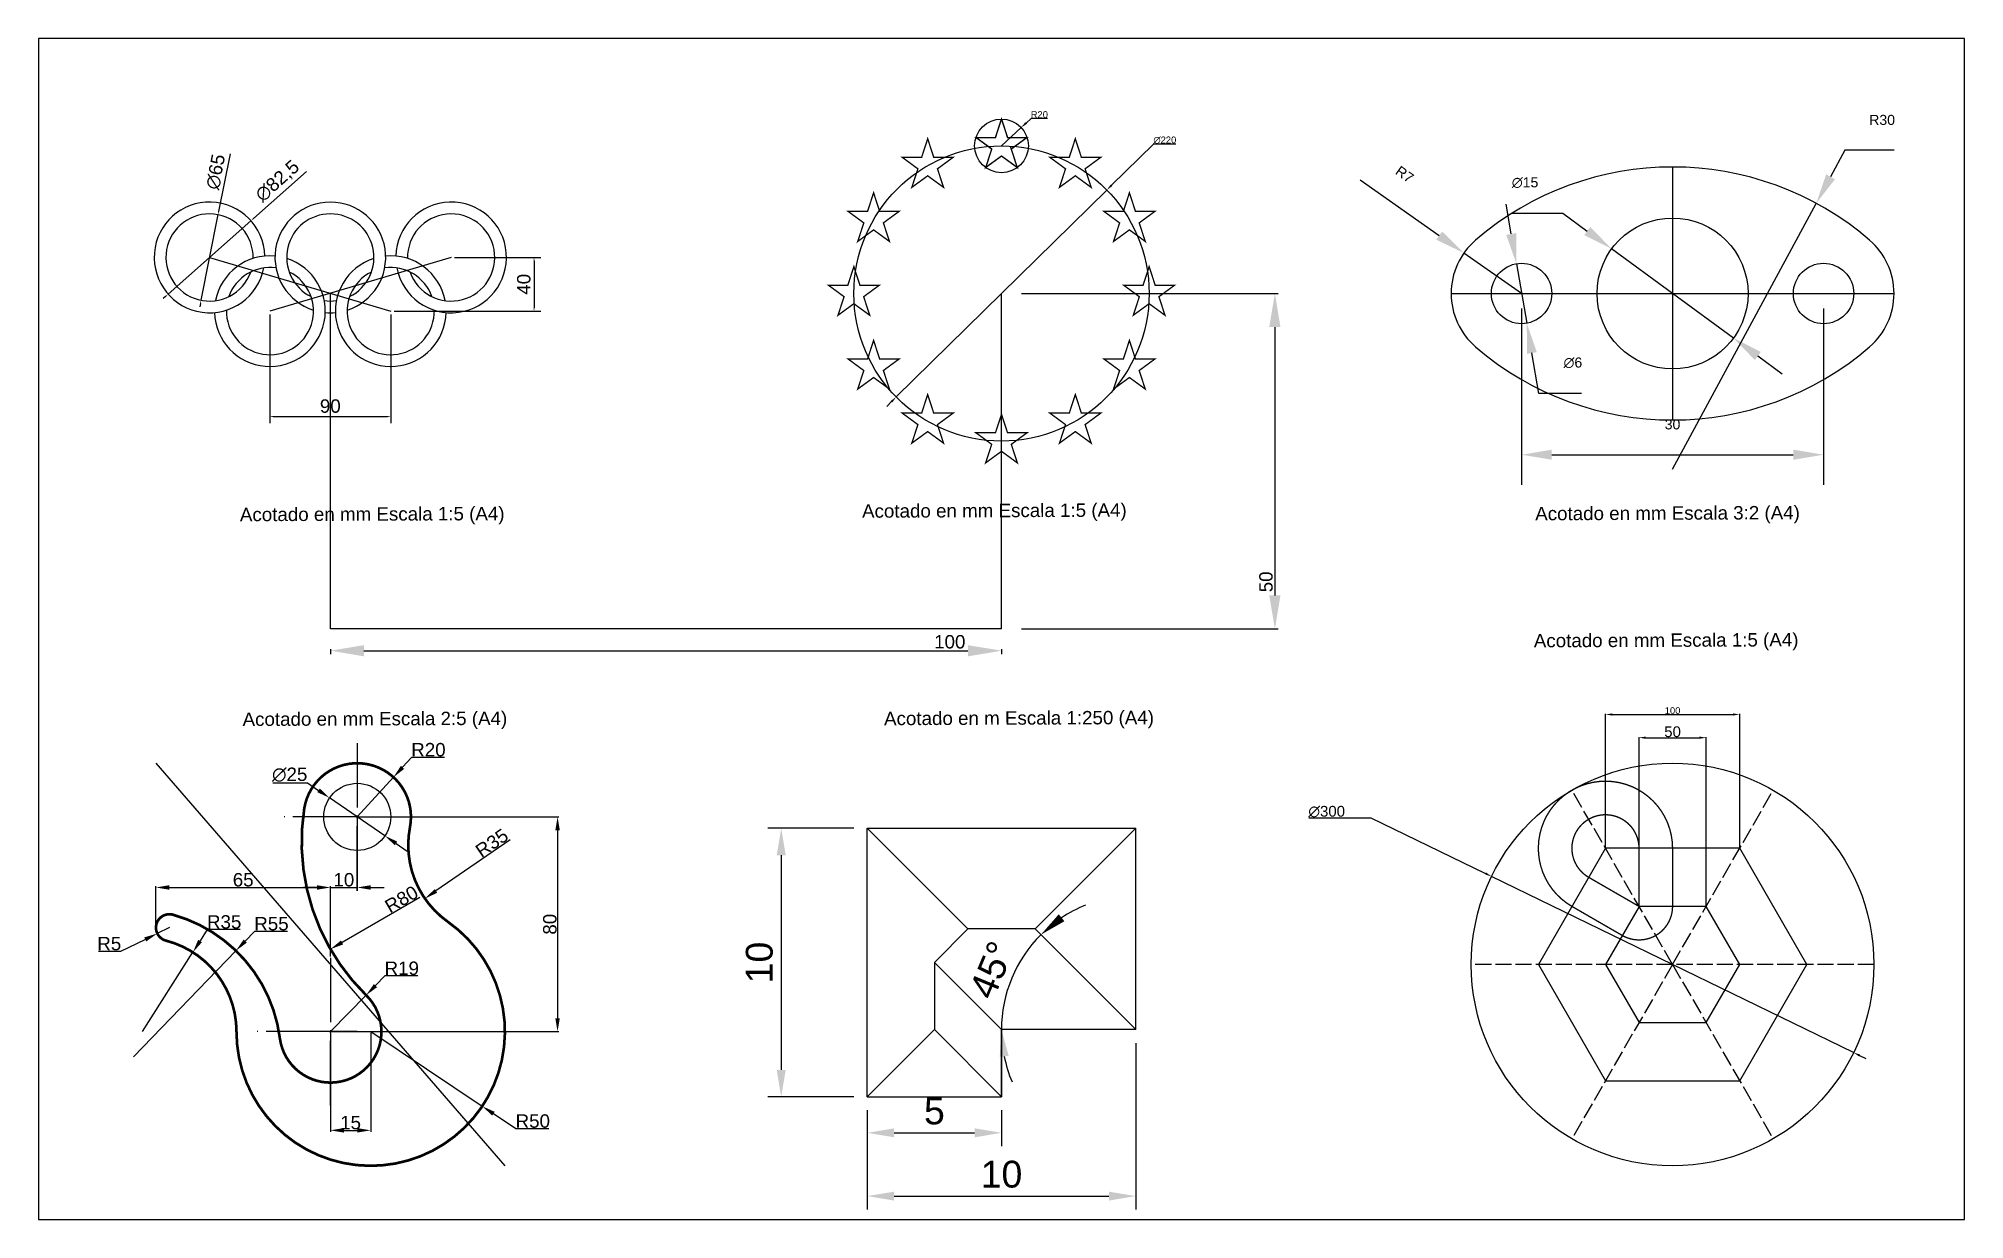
# Model space of a CAD drawing. Header units: millimetres. Extents: x 1013 to 1300, y 906 to 1082.
import ezdxf

# ---------------------------------------------------------------- set-up
doc = ezdxf.new("R2010")
doc.units = ezdxf.units.MM
doc.linetypes.add('ACAD_ISO02W100', pattern=[15, 12, -3])
doc.linetypes.add('ACAD_ISO04W100', pattern=[30, 24, -3, 0, -3])
for name, color, linetype in [('cotas', 252, 'Continuous'), ('Discontinua', 252, 'ACAD_ISO02W100'), ('Ejes', 252, 'ACAD_ISO04W100')]:
    doc.layers.add(name, color=color, linetype=linetype)
doc.styles.get("Standard").update_dxf_attribs({"font": 'arial.ttf'})
doc.dimstyles.new('ISO-25', dxfattribs={"dimtxt": 5, "dimasz": 5, "dimexe": 0.5, "dimexo": 0.5, "dimgap": 0.3, "dimtad": 1, "dimtoh": 1, "dimtxsty": 'Standard', "dimcen": 2.5, "dimadec": 0, "dimazin": 0, "dimtfac": 1, "dimtmove": 0, "dimatfit": 3, "dimfxl": 1, "dimarcsym": 0})

# ---------------------------------------------------------------- blocks, each defined once
blk = doc.blocks.new('*U451')
at = {"const_width": 1}
blk.add_lwpolyline([(0, 20), (-4.5, 6.2), (-19, 6.2), (-7.3, -2.4), (-11.8, -16.2), (0, -7.6), (11.8, -16.2), (7.3, -2.4), (19, 6.2), (4.5, 6.2), (0, 20)], dxfattribs=at)
blk = doc.blocks.new('*U452')
at = {"color": 0, "linetype": 'ByBlock', "lineweight": -2, "transparency": 16777216}
for p in [(0, 110), (-55, 95.3), (55, 95.3), (-95.3, 55), (95.3, 55), (-110, 0), (110, 0), (-95.3, -55), (95.3, -55), (-55, -95.3), (55, -95.3), (0, -110)]:
    blk.add_blockref('*U451', p, dxfattribs=at)
blk = doc.blocks.new('*D453')
at = {"layer": 'cotas', "color": 0, "lineweight": -2, "transparency": 16777216}
for p, q in [((22, 130.4), (18.3, 127)), ((34.2, 130.4), (22, 130.4)), ((0, 110), (14.6, 123.6))]:
    blk.add_line(p, q, dxfattribs=at)
at = {"layer": 'cotas', "color": 0, "transparency": 16777216}
blk.add_solid([(17.7, 127.6), (18.9, 126.4), (14.6, 123.6)], dxfattribs=at)
at = {"layer": 'Defpoints', "color": 0, "transparency": 16777216}
for p in [(14.6, 123.6), (0, 110)]:
    blk.add_point(p, dxfattribs=at)
at = {"layer": 'cotas', "color": 0, "transparency": 16777216, "insert": (28.2, 133.3), "char_height": 5, "attachment_point": 5}
blk.add_mtext('R20', dxfattribs=at)
blk = doc.blocks.new('*D447')
at = {"layer": 'cotas', "color": 0, "lineweight": -2, "transparency": 16777216}
for p, q in [((113.2, 111.3), (82, 80.6)), ((130, 111.3), (113.2, 111.3)), ((-78.4, -77.1), (78.4, 77.1)), ((-82, -80.6), (-85.5, -84.2))]:
    blk.add_line(p, q, dxfattribs=at)
at = {"layer": 'cotas', "color": 0, "transparency": 16777216}
for points in [[(81.4, 81.2), (82.6, 80.1), (78.4, 77.1)], [(-82.6, -80.1), (-81.4, -81.2), (-78.4, -77.1)]]:
    blk.add_solid(points, dxfattribs=at)
at = {"layer": 'Defpoints', "color": 0, "transparency": 16777216}
for p in [(78.4, 77.1), (-78.4, -77.1)]:
    blk.add_point(p, dxfattribs=at)
at = {"layer": 'cotas', "color": 0, "transparency": 16777216, "insert": (121.7, 114.3), "char_height": 5, "attachment_point": 5}
blk.add_mtext('∅220', dxfattribs=at)
blk = doc.blocks.new('*D6')
at = {"layer": 'cotas', "color": 0, "lineweight": -2, "transparency": 16777216}
for p, q in [((-74.8, 97.1), (-83.3, 54.3)), ((-96.4, -11.9), (-83.7, 51.9)), ((-96.9, -14.3), (-97.4, -16.8))]:
    blk.add_line(p, q, dxfattribs=at)
at = {"layer": 'cotas', "color": 0, "transparency": 16777216}
for points in [[(-83.7, 54.4), (-82.9, 54.3), (-83.7, 51.9)], [(-97.3, -14.3), (-96.5, -14.4), (-96.4, -11.9)]]:
    blk.add_solid(points, dxfattribs=at)
at = {"layer": 'Defpoints', "color": 0, "transparency": 16777216}
for p in [(-83.7, 51.9), (-96.4, -11.9)]:
    blk.add_point(p, dxfattribs=at)
at = {"layer": 'cotas', "color": 0, "transparency": 16777216, "insert": (-85.5, 83.8), "char_height": 10, "attachment_point": 5, "rotation": 78.7809}
blk.add_mtext('∅65', dxfattribs=at)
blk = doc.blocks.new('*D7')
at = {"layer": 'cotas', "color": 0, "lineweight": -2, "transparency": 16777216}
for p, q in [((-17.8, 84), (-57.3, 49)), ((-120.9, -7.4), (-59.2, 47.4)), ((-122.8, -9), (-124.7, -10.7))]:
    blk.add_line(p, q, dxfattribs=at)
at = {"layer": 'cotas', "color": 0, "transparency": 16777216}
for points in [[(-57.6, 49.3), (-57, 48.7), (-59.2, 47.4)], [(-123.1, -8.7), (-122.5, -9.3), (-120.9, -7.4)]]:
    blk.add_solid(points, dxfattribs=at)
at = {"layer": 'Defpoints', "color": 0, "transparency": 16777216}
for p in [(-59.2, 47.4), (-120.9, -7.4)]:
    blk.add_point(p, dxfattribs=at)
at = {"layer": 'cotas', "color": 0, "transparency": 16777216, "insert": (-39.2, 76.6), "char_height": 10, "attachment_point": 5, "rotation": 41.5423}
blk.add_mtext('∅82,5', dxfattribs=at)
blk = doc.blocks.new('*D8')
at = {"layer": 'cotas', "color": 0, "lineweight": -2, "transparency": 16777216}
for p, q in [((-45.1, -22.5), (-45.1, -103.4)), ((44.9, -22.5), (44.9, -103.4)), ((-42.6, -98.4), (42.4, -98.4))]:
    blk.add_line(p, q, dxfattribs=at)
at = {"layer": 'cotas', "color": 0, "transparency": 16777216}
for points in [[(-42.6, -98), (-42.6, -98.9), (-45.1, -98.4)], [(42.4, -98), (42.4, -98.9), (44.9, -98.4)]]:
    blk.add_solid(points, dxfattribs=at)
at = {"layer": 'Defpoints', "color": 0, "transparency": 16777216}
for p in [(-45.1, -20), (44.9, -20), (44.9, -98.4)]:
    blk.add_point(p, dxfattribs=at)
at = {"layer": 'cotas', "color": 0, "transparency": 16777216, "insert": (-0.1, -90.8), "char_height": 10, "attachment_point": 5}
blk.add_mtext('90', dxfattribs=at)
blk = doc.blocks.new('*D9')
at = {"layer": 'cotas', "color": 0, "lineweight": -2, "transparency": 16777216}
for p, q in [((92.4, 20), (156.7, 20)), ((151.7, 17.5), (151.7, -17.5)), ((47.4, -20), (156.7, -20))]:
    blk.add_line(p, q, dxfattribs=at)
at = {"layer": 'cotas', "color": 0, "transparency": 16777216}
for points in [[(151.3, 17.5), (152.1, 17.5), (151.7, 20)], [(151.3, -17.5), (152.1, -17.5), (151.7, -20)]]:
    blk.add_solid(points, dxfattribs=at)
at = {"layer": 'Defpoints', "color": 0, "transparency": 16777216}
for p in [(89.9, 20), (44.9, -20), (151.7, -20)]:
    blk.add_point(p, dxfattribs=at)
at = {"layer": 'cotas', "color": 0, "transparency": 16777216, "insert": (144.1, 0), "char_height": 10, "attachment_point": 5, "rotation": 90}
blk.add_mtext('40', dxfattribs=at)
blk = doc.blocks.new('*D19')
at = {"layer": 'cotas', "color": 0, "lineweight": -2, "transparency": 16777216}
for p, q in [((2293.42, 1478.72), (2298.45, 1478.72)), ((2298.45, 1478.72), (2300.87, 1476.95)), ((2315.39, 1466.32), (2303.29, 1475.18)), ((2317.81, 1464.54), (2320.23, 1462.77))]:
    blk.add_line(p, q, dxfattribs=at)
at = {"layer": 'cotas', "color": 0, "transparency": 16777216}
for points in [[(2301.17, 1477.36), (2300.58, 1476.55), (2303.29, 1475.18)], [(2318.11, 1464.95), (2317.52, 1464.14), (2315.39, 1466.32)]]:
    blk.add_solid(points, dxfattribs=at)
at = {"layer": 'Defpoints', "color": 0, "transparency": 16777216}
for p in [(2303.29, 1475.18), (2315.39, 1466.32)]:
    blk.add_point(p, dxfattribs=at)
at = {"layer": 'cotas', "color": 0, "transparency": 16777216, "insert": (2294.69, 1481.76), "char_height": 1, "attachment_point": 5}
blk.add_mtext('∅15', dxfattribs=at)
blk = doc.blocks.new('*D18')
at = {"layer": 'cotas', "color": 0, "lineweight": -2, "transparency": 16777216}
for p, q in [((2293.32, 1476.66), (2292.8, 1479.62)), ((2293.83, 1473.7), (2294.86, 1467.79)), ((2296.07, 1460.82), (2295.37, 1464.84)), ((2300.31, 1460.82), (2296.07, 1460.82))]:
    blk.add_line(p, q, dxfattribs=at)
at = {"layer": 'cotas', "color": 0, "transparency": 16777216}
for points in [[(2293.81, 1476.75), (2292.82, 1476.57), (2293.83, 1473.7)], [(2295.86, 1464.92), (2294.88, 1464.75), (2294.86, 1467.79)]]:
    blk.add_solid(points, dxfattribs=at)
at = {"layer": 'Defpoints', "color": 0, "transparency": 16777216}
for p in [(2293.83, 1473.7), (2294.86, 1467.79)]:
    blk.add_point(p, dxfattribs=at)
at = {"layer": 'cotas', "color": 0, "transparency": 16777216, "insert": (2299.44, 1463.86), "char_height": 1, "attachment_point": 5}
blk.add_mtext('∅6', dxfattribs=at)
blk = doc.blocks.new('*D21')
at = {"layer": 'cotas', "color": 0, "lineweight": -2, "transparency": 16777216}
for p, q in [((2278.3, 1482.03), (2286.16, 1476.5)), ((2294.34, 1470.75), (2288.62, 1474.77))]:
    blk.add_line(p, q, dxfattribs=at)
at = {"layer": 'cotas', "color": 0, "transparency": 16777216}
blk.add_solid([(2286.45, 1476.91), (2285.87, 1476.09), (2288.62, 1474.77)], dxfattribs=at)
at = {"layer": 'Defpoints', "color": 0, "transparency": 16777216}
for p in [(2288.62, 1474.77), (2294.34, 1470.75)]:
    blk.add_point(p, dxfattribs=at)
at = {"layer": 'cotas', "color": 0, "transparency": 16777216, "insert": (2282.73, 1482.58), "char_height": 1, "attachment_point": 5, "rotation": 324.8984}
blk.add_mtext('R7', dxfattribs=at)
blk = doc.blocks.new('*D20')
at = {"layer": 'cotas', "color": 0, "lineweight": -2, "transparency": 16777216}
for p, q in [((2326.46, 1484.98), (2325.04, 1482.34)), ((2331.35, 1484.98), (2326.46, 1484.98)), ((2309.34, 1453.31), (2323.61, 1479.7))]:
    blk.add_line(p, q, dxfattribs=at)
at = {"layer": 'cotas', "color": 0, "transparency": 16777216}
blk.add_solid([(2324.6, 1482.58), (2325.48, 1482.1), (2323.61, 1479.7)], dxfattribs=at)
at = {"layer": 'Defpoints', "color": 0, "transparency": 16777216}
for p in [(2323.61, 1479.7), (2309.34, 1453.31)]:
    blk.add_point(p, dxfattribs=at)
at = {"layer": 'cotas', "color": 0, "transparency": 16777216, "insert": (2330.16, 1487.99), "char_height": 1, "attachment_point": 5}
blk.add_mtext('R30', dxfattribs=at)
blk = doc.blocks.new('*D22')
at = {"layer": 'cotas', "color": 0, "lineweight": -2, "transparency": 16777216}
for p, q in [((2294.34, 1469.25), (2294.34, 1451.73)), ((2324.34, 1469.25), (2324.34, 1451.73)), ((2297.34, 1454.73), (2321.34, 1454.73))]:
    blk.add_line(p, q, dxfattribs=at)
at = {"layer": 'cotas', "color": 0, "transparency": 16777216}
for points in [[(2297.34, 1455.23), (2297.34, 1454.23), (2294.34, 1454.73)], [(2321.34, 1455.23), (2321.34, 1454.23), (2324.34, 1454.73)]]:
    blk.add_solid(points, dxfattribs=at)
at = {"layer": 'Defpoints', "color": 0, "transparency": 16777216}
for p in [(2294.34, 1470.75), (2324.34, 1470.75), (2324.34, 1454.73)]:
    blk.add_point(p, dxfattribs=at)
at = {"layer": 'cotas', "color": 0, "transparency": 16777216, "insert": (2309.34, 1457.74), "char_height": 1, "attachment_point": 5}
blk.add_mtext('30', dxfattribs=at)
blk = doc.blocks.new('*D233')
at = {"layer": 'cotas', "color": 0, "lineweight": -2, "transparency": 16777216}
for p, q in [((-25, 43.8), (-25, 169.5)), ((-20, 169), (20, 169)), ((25, 43.8), (25, 169.5))]:
    blk.add_line(p, q, dxfattribs=at)
at = {"layer": 'cotas', "color": 0, "transparency": 16777216}
for points in [[(-20, 169.9), (-20, 168.2), (-25, 169)], [(20, 169.9), (20, 168.2), (25, 169)]]:
    blk.add_solid(points, dxfattribs=at)
at = {"layer": 'Defpoints', "color": 0, "transparency": 16777216}
for p in [(25, 169), (-25, 43.3), (25, 43.3)]:
    blk.add_point(p, dxfattribs=at)
at = {"layer": 'cotas', "color": 0, "transparency": 16777216, "insert": (0, 173.4), "char_height": 8, "attachment_point": 5}
blk.add_mtext('50', dxfattribs=at)
blk = doc.blocks.new('*D438')
at = {"layer": 'cotas', "color": 0, "lineweight": -2, "transparency": 16777216}
for p, q in [((-50, 87.1), (-50, 186.8)), ((50, 87.1), (50, 186.8)), ((-45, 186.3), (45, 186.3))]:
    blk.add_line(p, q, dxfattribs=at)
at = {"layer": 'cotas', "color": 0, "transparency": 16777216}
for points in [[(-45, 187.1), (-45, 185.5), (-50, 186.3)], [(45, 187.1), (45, 185.5), (50, 186.3)]]:
    blk.add_solid(points, dxfattribs=at)
at = {"layer": 'Defpoints', "color": 0, "transparency": 16777216}
for p in [(50, 186.3), (-50, 86.6), (50, 86.6)]:
    blk.add_point(p, dxfattribs=at)
at = {"layer": 'cotas', "color": 0, "transparency": 16777216, "insert": (0, 189.2), "char_height": 5, "attachment_point": 5}
blk.add_mtext('100', dxfattribs=at)
blk = doc.blocks.new('*D235')
at = {"layer": 'cotas', "color": 0, "lineweight": -2, "transparency": 16777216}
for p, q in [((-270.9, 109.3), (-224.7, 109.3)), ((-224.7, 109.3), (-139.4, 67.8)), ((134.9, -65.6), (-134.9, 65.6)), ((139.4, -67.8), (143.9, -70))]:
    blk.add_line(p, q, dxfattribs=at)
at = {"layer": 'cotas', "color": 0, "transparency": 16777216}
for points in [[(-139, 68.6), (-139.7, 67.1), (-134.9, 65.6)], [(139.7, -67.1), (139, -68.6), (134.9, -65.6)]]:
    blk.add_solid(points, dxfattribs=at)
at = {"layer": 'Defpoints', "color": 0, "transparency": 16777216}
for p in [(-134.9, 65.6), (134.9, -65.6)]:
    blk.add_point(p, dxfattribs=at)
at = {"layer": 'cotas', "color": 0, "transparency": 16777216, "insert": (-257.7, 113.9), "char_height": 8, "attachment_point": 5}
blk.add_mtext('∅300', dxfattribs=at)
blk = doc.blocks.new('*D434')
at = {"layer": 'cotas', "color": 0, "lineweight": -2, "transparency": 16777216}
for p, q in [((-21.5, 67.72), (-8.56, 67.72)), ((-8.56, 67.72), (-4.44, 64.89)), ((20.31, 47.93), (-0.31, 62.07)), ((24.44, 45.11), (28.56, 42.28))]:
    blk.add_line(p, q, dxfattribs=at)
at = {"layer": 'cotas', "color": 0, "transparency": 16777216}
for points in [[(-3.97, 65.58), (-4.91, 64.2), (-0.31, 62.07)], [(24.91, 45.8), (23.97, 44.42), (20.31, 47.93)]]:
    blk.add_solid(points, dxfattribs=at)
at = {"layer": 'Defpoints', "color": 0, "transparency": 16777216}
for p in [(-0.31, 62.07), (20.31, 47.93)]:
    blk.add_point(p, dxfattribs=at)
at = {"layer": 'cotas', "color": 0, "transparency": 16777216, "insert": (-15.18, 70.71), "char_height": 5, "attachment_point": 5}
blk.add_mtext('∅25', dxfattribs=at)
blk = doc.blocks.new('*D424')
at = {"layer": 'cotas', "color": 0, "lineweight": -2, "transparency": 16777216}
for p, q in [((30.23, 77.15), (26.86, 73.46)), ((42.46, 77.15), (30.23, 77.15)), ((10, 55), (23.49, 69.77))]:
    blk.add_line(p, q, dxfattribs=at)
at = {"layer": 'cotas', "color": 0, "transparency": 16777216}
blk.add_solid([(26.25, 74.02), (27.48, 72.9), (23.49, 69.77)], dxfattribs=at)
at = {"layer": 'Defpoints', "color": 0, "transparency": 16777216}
for p in [(23.49, 69.77), (10, 55)]:
    blk.add_point(p, dxfattribs=at)
at = {"layer": 'cotas', "color": 0, "transparency": 16777216, "insert": (36.5, 80), "char_height": 5, "attachment_point": 5}
blk.add_mtext('R20', dxfattribs=at)
blk = doc.blocks.new('*D425')
at = {"layer": 'cotas', "color": 0, "lineweight": -2, "transparency": 16777216}
blk.add_line((66.92, 46.5), (39.31, 27.41), dxfattribs=at)
at = {"layer": 'cotas', "color": 0, "transparency": 16777216}
blk.add_solid([(38.83, 28.09), (39.78, 26.72), (35.19, 24.56)], dxfattribs=at)
at = {"layer": 'Defpoints', "color": 0, "transparency": 16777216}
for p in [(63.98, 44.47), (35.19, 24.56)]:
    blk.add_point(p, dxfattribs=at)
at = {"layer": 'cotas', "color": 0, "transparency": 16777216, "insert": (60.13, 45.27), "char_height": 5, "attachment_point": 5, "rotation": 34.65933}
blk.add_mtext('R35', dxfattribs=at)
blk = doc.blocks.new('*D426')
at = {"layer": 'cotas', "color": 0, "lineweight": -2, "transparency": 16777216}
for p, q in [((10.5, 55), (85.12, 55)), ((84.62, 50), (84.62, -20)), ((0.5, -25), (85.12, -25))]:
    blk.add_line(p, q, dxfattribs=at)
at = {"layer": 'cotas', "color": 0, "transparency": 16777216}
for points in [[(83.78, 50), (85.45, 50), (84.62, 55)], [(83.78, -20), (85.45, -20), (84.62, -25)]]:
    blk.add_solid(points, dxfattribs=at)
at = {"layer": 'Defpoints', "color": 0, "transparency": 16777216}
for p in [(10, 55), (0, -25), (84.62, -25)]:
    blk.add_point(p, dxfattribs=at)
at = {"layer": 'cotas', "color": 0, "transparency": 16777216, "insert": (81.76, 15), "char_height": 5, "attachment_point": 5, "rotation": 90}
blk.add_mtext('80', dxfattribs=at)
blk = doc.blocks.new('*D427')
at = {"layer": 'cotas', "color": 0, "lineweight": -2, "transparency": 16777216}
for p, q in [((15, -25), (56.56, -52.8)), ((69.11, -61.2), (60.72, -55.58)), ((81.35, -61.2), (69.11, -61.2))]:
    blk.add_line(p, q, dxfattribs=at)
at = {"layer": 'cotas', "color": 0, "transparency": 16777216}
blk.add_solid([(61.18, -54.89), (60.25, -56.27), (56.56, -52.8)], dxfattribs=at)
at = {"layer": 'Defpoints', "color": 0, "transparency": 16777216}
for p in [(15, -25), (56.56, -52.8)]:
    blk.add_point(p, dxfattribs=at)
at = {"layer": 'cotas', "color": 0, "transparency": 16777216, "insert": (75.38, -58.35), "char_height": 5, "attachment_point": 5}
blk.add_mtext('R50', dxfattribs=at)
blk = doc.blocks.new('*D428')
at = {"layer": 'cotas', "color": 0, "lineweight": -2, "transparency": 16777216}
for p, q in [((20.29, -4.28), (16.79, -7.86)), ((32.55, -4.28), (20.29, -4.28)), ((0, -25), (13.3, -11.43))]:
    blk.add_line(p, q, dxfattribs=at)
at = {"layer": 'cotas', "color": 0, "transparency": 16777216}
blk.add_solid([(16.2, -7.27), (17.39, -8.44), (13.3, -11.43)], dxfattribs=at)
at = {"layer": 'Defpoints', "color": 0, "transparency": 16777216}
for p in [(13.3, -11.43), (0, -25)]:
    blk.add_point(p, dxfattribs=at)
at = {"layer": 'cotas', "color": 0, "transparency": 16777216, "insert": (26.57, -1.43), "char_height": 5, "attachment_point": 5}
blk.add_mtext('R19', dxfattribs=at)
blk = doc.blocks.new('*D421')
at = {"layer": 'cotas', "color": 0, "lineweight": -2, "transparency": 16777216}
for p, q in [((0, 3), (0, 29.2)), ((10, 28), (10, 29.2)), ((-5, 28.7), (-10, 28.7)), ((0, 28.7), (10, 28.7)), ((15, 28.7), (20, 28.7))]:
    blk.add_line(p, q, dxfattribs=at)
at = {"layer": 'cotas', "color": 0, "transparency": 16777216}
for points in [[(-5, 29.53), (-5, 27.86), (0, 28.7)], [(15, 29.53), (15, 27.86), (10, 28.7)]]:
    blk.add_solid(points, dxfattribs=at)
at = {"layer": 'Defpoints', "color": 0, "transparency": 16777216}
for p in [(10, 28.7), (10, 27.5), (0, 2.5)]:
    blk.add_point(p, dxfattribs=at)
at = {"layer": 'cotas', "color": 0, "transparency": 16777216, "insert": (5, 31.55), "char_height": 5, "attachment_point": 5}
blk.add_mtext('10', dxfattribs=at)
blk = doc.blocks.new('*D422')
at = {"layer": 'cotas', "color": 0, "lineweight": -2, "transparency": 16777216}
for p, q in [((0, -25.5), (0, -62.29)), ((15, -25.5), (15, -62.29)), ((5, -61.79), (10, -61.79))]:
    blk.add_line(p, q, dxfattribs=at)
at = {"layer": 'cotas', "color": 0, "transparency": 16777216}
for points in [[(5, -60.95), (5, -62.62), (0, -61.79)], [(10, -60.95), (10, -62.62), (15, -61.79)]]:
    blk.add_solid(points, dxfattribs=at)
at = {"layer": 'Defpoints', "color": 0, "transparency": 16777216}
for p in [(0, -25), (15, -25), (15, -61.79)]:
    blk.add_point(p, dxfattribs=at)
at = {"layer": 'cotas', "color": 0, "transparency": 16777216, "insert": (7.5, -58.94), "char_height": 5, "attachment_point": 5}
blk.add_mtext('15', dxfattribs=at)
blk = doc.blocks.new('*D429')
at = {"layer": 'cotas', "color": 0, "lineweight": -2, "transparency": 16777216}
for p, q in [((-65, 14.23), (-65, 29.2)), ((0, 17.04), (0, 29.2)), ((-60, 28.7), (-5, 28.7))]:
    blk.add_line(p, q, dxfattribs=at)
at = {"layer": 'cotas', "color": 0, "transparency": 16777216}
for points in [[(-60, 29.53), (-60, 27.86), (-65, 28.7)], [(-5, 29.53), (-5, 27.86), (0, 28.7)]]:
    blk.add_solid(points, dxfattribs=at)
at = {"layer": 'Defpoints', "color": 0, "transparency": 16777216}
for p in [(0, 28.7), (0, 16.54), (-65, 13.73)]:
    blk.add_point(p, dxfattribs=at)
at = {"layer": 'cotas', "color": 0, "transparency": 16777216, "insert": (-32.5, 31.55), "char_height": 5, "attachment_point": 5}
blk.add_mtext('65', dxfattribs=at)
blk = doc.blocks.new('*D430')
at = {"layer": 'cotas', "color": 0, "lineweight": -2, "transparency": 16777216}
for p, q in [((-78.05, 4.91), (-68.99, 9.34)), ((-60, 13.73), (-64.49, 11.54)), ((-86.45, 4.91), (-78.05, 4.91))]:
    blk.add_line(p, q, dxfattribs=at)
at = {"layer": 'cotas', "color": 0, "transparency": 16777216}
blk.add_solid([(-69.35, 10.09), (-68.62, 8.59), (-64.49, 11.54)], dxfattribs=at)
at = {"layer": 'Defpoints', "color": 0, "transparency": 16777216}
for p in [(-64.49, 11.54), (-60, 13.73)]:
    blk.add_point(p, dxfattribs=at)
at = {"layer": 'cotas', "color": 0, "transparency": 16777216, "insert": (-82.4, 7.76), "char_height": 5, "attachment_point": 5}
blk.add_mtext('R5', dxfattribs=at)
blk = doc.blocks.new('*D431')
at = {"layer": 'cotas', "color": 0, "lineweight": -2, "transparency": 16777216}
for p, q in [((-45.88, 12.99), (-48.56, 8.77)), ((-33.59, 12.99), (-45.88, 12.99)), ((-70, -25), (-51.24, 4.55))]:
    blk.add_line(p, q, dxfattribs=at)
at = {"layer": 'cotas', "color": 0, "transparency": 16777216}
blk.add_solid([(-49.26, 9.21), (-47.86, 8.32), (-51.24, 4.55)], dxfattribs=at)
at = {"layer": 'Defpoints', "color": 0, "transparency": 16777216}
for p in [(-51.24, 4.55), (-70, -25)]:
    blk.add_point(p, dxfattribs=at)
at = {"layer": 'cotas', "color": 0, "transparency": 16777216, "insert": (-39.59, 15.84), "char_height": 5, "attachment_point": 5}
blk.add_mtext('R35', dxfattribs=at)
blk = doc.blocks.new('*D432')
at = {"layer": 'cotas', "color": 0, "lineweight": -2, "transparency": 16777216}
for p, q in [((-28.26, 12.33), (-31.73, 8.73)), ((-15.98, 12.33), (-28.26, 12.33)), ((-73.4, -34.44), (-35.2, 5.14))]:
    blk.add_line(p, q, dxfattribs=at)
at = {"layer": 'cotas', "color": 0, "transparency": 16777216}
blk.add_solid([(-32.33, 9.31), (-31.13, 8.16), (-35.2, 5.14)], dxfattribs=at)
at = {"layer": 'Defpoints', "color": 0, "transparency": 16777216}
for p in [(-35.2, 5.14), (-73.4, -34.44)]:
    blk.add_point(p, dxfattribs=at)
at = {"layer": 'cotas', "color": 0, "transparency": 16777216, "insert": (-21.97, 15.17), "char_height": 5, "attachment_point": 5}
blk.add_mtext('R55', dxfattribs=at)
blk = doc.blocks.new('*D433')
at = {"layer": 'cotas', "color": 0, "lineweight": -2, "transparency": 16777216}
blk.add_line((33.34, 24.97), (4.33, 8.22), dxfattribs=at)
at = {"layer": 'cotas', "color": 0, "transparency": 16777216}
blk.add_solid([(3.91, 8.94), (4.75, 7.49), (0, 5.71)], dxfattribs=at)
at = {"layer": 'Defpoints', "color": 0, "transparency": 16777216}
for p in [(69.28, 45.72), (0, 5.71)]:
    blk.add_point(p, dxfattribs=at)
at = {"layer": 'cotas', "color": 0, "transparency": 16777216, "insert": (26.48, 24.3), "char_height": 5, "attachment_point": 5, "rotation": 30.00544}
blk.add_mtext('R80', dxfattribs=at)
blk = doc.blocks.new('*D405')
at = {"layer": 'cotas', "color": 0, "lineweight": -2, "transparency": 16777216}
for p, q in [((-5.5, 5), (-8.707, 5)), ((-8.207, 4), (-8.207, -4)), ((-5.5, -5), (-8.707, -5))]:
    blk.add_line(p, q, dxfattribs=at)
at = {"layer": 'cotas', "color": 0, "transparency": 16777216}
for points in [[(-8.374, 4), (-8.04, 4), (-8.207, 5)], [(-8.374, -4), (-8.04, -4), (-8.207, -5)]]:
    blk.add_solid(points, dxfattribs=at)
at = {"layer": 'Defpoints', "color": 0, "transparency": 16777216}
for p in [(-5, 5), (-8.207, -5), (-5, -5)]:
    blk.add_point(p, dxfattribs=at)
at = {"layer": 'cotas', "color": 0, "transparency": 16777216, "insert": (-9.018, 0), "char_height": 1, "attachment_point": 5, "rotation": 90}
blk.add_mtext('10', dxfattribs=at)
blk = doc.blocks.new('*D406')
at = {"layer": 'cotas', "color": 0, "lineweight": -2, "transparency": 16777216}
for p, q in [((-5, -5.5), (-5, -6.845)), ((0, -5.5), (0, -6.845)), ((-4, -6.345), (-1, -6.345))]:
    blk.add_line(p, q, dxfattribs=at)
at = {"layer": 'cotas', "color": 0, "transparency": 16777216}
for points in [[(-4, -6.178), (-4, -6.512), (-5, -6.345)], [(-1, -6.178), (-1, -6.512), (0, -6.345)]]:
    blk.add_solid(points, dxfattribs=at)
at = {"layer": 'Defpoints', "color": 0, "transparency": 16777216}
for p in [(-5, -5), (0, -5), (0, -6.345)]:
    blk.add_point(p, dxfattribs=at)
at = {"layer": 'cotas', "color": 0, "transparency": 16777216, "insert": (-2.5, -5.536), "char_height": 1, "attachment_point": 5}
blk.add_mtext('5', dxfattribs=at)
blk = doc.blocks.new('*D407')
at = {"layer": 'cotas', "color": 0, "lineweight": -2, "transparency": 16777216}
for p, q in [((5, -3), (5, -9.203)), ((-5, -5.5), (-5, -9.203)), ((-4, -8.703), (4, -8.703))]:
    blk.add_line(p, q, dxfattribs=at)
at = {"layer": 'cotas', "color": 0, "transparency": 16777216}
for points in [[(-4, -8.536), (-4, -8.869), (-5, -8.703)], [(4, -8.536), (4, -8.869), (5, -8.703)]]:
    blk.add_solid(points, dxfattribs=at)
at = {"layer": 'Defpoints', "color": 0, "transparency": 16777216}
for p in [(5, -2.5), (-5, -5), (5, -8.703)]:
    blk.add_point(p, dxfattribs=at)
at = {"layer": 'cotas', "color": 0, "transparency": 16777216, "insert": (0, -7.892), "char_height": 1, "attachment_point": 5}
blk.add_mtext('10', dxfattribs=at)
blk = doc.blocks.new('*D408')
at = {"layer": 'cotas', "color": 0, "lineweight": -2, "transparency": 16777216}
for start, end in [(112.04332, 123.52166), (135, 180), (191.47834, 202.95668)]:
    blk.add_arc((5, -2.5), 5, start, end, dxfattribs=at)
at = {"layer": 'cotas', "color": 0, "transparency": 16777216}
for points in [[(2.344, 1.539), (2.133, 1.797), (1.464, 1.036)], [(-0.066, -3.512), (0.266, -3.478), (0, -2.5)]]:
    blk.add_solid(points, dxfattribs=at)
at = {"layer": 'Defpoints', "color": 0, "transparency": 16777216}
for p in [(1.25, 1.25), (0.67, 0), (0, -2.5), (5, -2.5), (5, -2.5)]:
    blk.add_point(p, dxfattribs=at)
at = {"layer": 'cotas', "color": 0, "transparency": 16777216, "insert": (-0.366, -0.277), "char_height": 1, "attachment_point": 5, "rotation": 67.5}
blk.add_mtext('45°', dxfattribs=at)
blk = doc.blocks.new('*D435')
at = {"layer": 'cotas', "color": 0, "lineweight": -2, "transparency": 16777216}
for p, q in [((1056.03, 990.95), (1056.03, 990.21)), ((1061.03, 990.71), (1151.03, 990.71)), ((1156.03, 990.95), (1156.03, 990.21))]:
    blk.add_line(p, q, dxfattribs=at)
at = {"layer": 'cotas', "color": 0, "transparency": 16777216}
for points in [[(1061.03, 991.54), (1061.03, 989.87), (1056.03, 990.71)], [(1151.03, 991.54), (1151.03, 989.87), (1156.03, 990.71)]]:
    blk.add_solid(points, dxfattribs=at)
at = {"layer": 'Defpoints', "color": 0, "transparency": 16777216}
for p in [(1056.03, 993.95), (1156.03, 993.95), (1156.03, 990.71)]:
    blk.add_point(p, dxfattribs=at)
at = {"layer": 'cotas', "color": 0, "transparency": 16777216, "insert": (1148.32, 992.03), "char_height": 2, "attachment_point": 5}
blk.add_mtext('100', dxfattribs=at)
blk = doc.blocks.new('*D436')
at = {"layer": 'cotas', "color": 0, "lineweight": -2, "transparency": 16777216}
for p, q in [((1159.03, 1043.95), (1197.27, 1043.95)), ((1196.77, 1038.95), (1196.77, 998.95)), ((1159.03, 993.95), (1197.27, 993.95))]:
    blk.add_line(p, q, dxfattribs=at)
at = {"layer": 'cotas', "color": 0, "transparency": 16777216}
for points in [[(1195.93, 1038.95), (1197.6, 1038.95), (1196.77, 1043.95)], [(1195.93, 998.95), (1197.6, 998.95), (1196.77, 993.95)]]:
    blk.add_solid(points, dxfattribs=at)
at = {"layer": 'Defpoints', "color": 0, "transparency": 16777216}
for p in [(1156.03, 1043.95), (1156.03, 993.95), (1196.77, 993.95)]:
    blk.add_point(p, dxfattribs=at)
at = {"layer": 'cotas', "color": 0, "transparency": 16777216, "insert": (1195.45, 1000.97), "char_height": 2, "attachment_point": 5, "rotation": 90}
blk.add_mtext('50', dxfattribs=at)
blk = doc.blocks.new('Bander_bloq')
for p, q in [((-4.49, 116.18), (0, 130)), ((0, 130), (4.49, 116.18)), ((-19.021, 116.18), (-4.49, 116.18)), ((-7.265, 107.639), (-19.021, 116.18)), ((4.49, 116.18), (19.021, 116.18)), ((19.021, 116.18), (7.265, 107.639)), ((-11.756, 93.82), (-7.265, 107.639)), ((0, 102.361), (-11.756, 93.82)), ((11.756, 93.82), (0, 102.361)), ((6.562, 109.804), (11.756, 93.82))]:
    blk.add_line(p, q)
at = {"layer": 'cotas'}
for centre, radius in [((0, 110), 20), ((0, 0), 110)]:
    blk.add_circle(centre, radius, dxfattribs=at)
blk.add_blockref('*U452', (0, 0))
dim = blk.add_radius_dim(center=(0, 110), mpoint=(14.635, 123.632), dimstyle='ISO-25', dxfattribs=at)
dim.commit()
dim.dimension.update_dxf_attribs({"geometry": '*D453', "text_midpoint": (28.217, 133.301)})
dim = blk.add_diameter_dim_2p(p1=(-78.42, -77.138), p2=(78.42, 77.138), dimstyle='ISO-25', dxfattribs=at)
dim.commit()
dim.dimension.update_dxf_attribs({"geometry": '*D447', "text_midpoint": (121.726, 111.34), "dimtype": 131})
blk = doc.blocks.new('AROS')
for centre, radius, start, end in [((-90.07, 20), 41.25, 1.497366, 349.082484), ((-0.07, 20), 41.25, 287.650437, 252.349563), ((89.93, 20), 41.25, 190.917516, 178.502634), ((-90.07, 20), 32.5, 358.78016, 340.504826), ((-0.07, 20), 32.5, 296.228096, 243.771904), ((89.93, 20), 32.5, 199.495174, 181.21984), ((-45.07, -20), 41.25, 181.497366, 72.349563), ((-45.07, -20), 41.25, 84.764445, 169.082484), ((44.93, -20), 41.25, 107.650437, 358.502634), ((44.93, -20), 41.25, 10.917516, 95.235555), ((-45.07, -20), 32.5, 178.78016, 63.771904), ((-45.07, -20), 32.5, 82.047239, 160.504826), ((44.93, -20), 32.5, 116.228096, 1.21984), ((44.93, -20), 32.5, 19.495174, 97.952761), ((-0.07, 20), 32.5, 262.047239, 277.952761), ((-0.07, 20), 41.25, 264.764445, 275.235555)]:
    blk.add_arc(centre, radius, start, end)
at = {"layer": 'cotas'}
for p, q in [((-90.07, 20), (44.93, -20)), ((89.93, 20), (-45.07, -20))]:
    blk.add_line(p, q, dxfattribs=at)
for p1, p2, picture, middle in [((-120.944, -7.356), (-59.195, 47.356), '*D7', (-33.497, 70.126)), ((-96.393, -11.879), (-83.746, 51.879), '*D6', (-77.718, 82.27))]:
    dim = blk.add_diameter_dim_2p(p1=p1, p2=p2, dimstyle='ISO-25', dxfattribs=at)
    dim.commit()
    dim.dimension.update_dxf_attribs({"geometry": picture, "text_midpoint": middle, "dimtype": 131})
dim = blk.add_linear_dim(base=(151.678, -20), p1=(89.93, 20), p2=(44.93, -20), angle=90, dimstyle='ISO-25', dxfattribs=at)
dim.commit()
dim.dimension.update_dxf_attribs({"geometry": '*D9', "text_midpoint": (144.072, 0)})
dim = blk.add_linear_dim(base=(44.93, -98.438), p1=(-45.07, -20), p2=(44.93, -20), dimstyle='ISO-25', dxfattribs=at)
dim.commit()
dim.dimension.update_dxf_attribs({"geometry": '*D8', "text_midpoint": (-0.07, -90.832)})
blk = doc.blocks.new('encapsulado')
for centre, radius in [((2309.343, 1470.748), 7.5), ((2294.343, 1470.748), 3), ((2324.343, 1470.748), 3)]:
    blk.add_circle(centre, radius)
for centre, radius, start, end in [((2309.343, 1453.313), 30, 49.29429, 130.70571), ((2294.343, 1470.748), 7, 130.70571, 229.29429), ((2324.343, 1470.748), 7, 310.70571, 49.29429), ((2309.343, 1488.184), 30, 229.29429, 310.70571)]:
    blk.add_arc(centre, radius, start, end)
at = {"layer": 'cotas'}
for p, q in [((2309.343, 1483.313), (2309.343, 1458.184)), ((2287.343, 1470.748), (2331.343, 1470.748))]:
    blk.add_line(p, q, dxfattribs=at)
for center, mpoint, picture, middle in [((2309.343, 1453.313), (2323.611, 1479.703), '*D20', (2330.157, 1487.992)), ((2294.343, 1470.748), (2288.616, 1474.773), '*D21', (2282.727, 1482.579))]:
    dim = blk.add_radius_dim(center=center, mpoint=mpoint, dimstyle='ISO-25', dxfattribs=at)
    dim.commit()
    dim.dimension.update_dxf_attribs({"geometry": picture, "text_midpoint": middle})
for p1, p2, picture, middle in [((2315.394, 1466.317), (2303.292, 1475.179), '*D19', (2294.687, 1481.763)), ((2293.829, 1473.704), (2294.857, 1467.793), '*D18', (2299.44, 1463.859))]:
    dim = blk.add_diameter_dim_2p(p1=p1, p2=p2, dimstyle='ISO-25', dxfattribs=at)
    dim.commit()
    dim.dimension.update_dxf_attribs({"geometry": picture, "text_midpoint": middle})
dim = blk.add_linear_dim(base=(2324.343, 1454.728), p1=(2294.343, 1470.748), p2=(2324.343, 1470.748), dimstyle='ISO-25', dxfattribs=at)
dim.commit()
dim.dimension.update_dxf_attribs({"geometry": '*D22', "text_midpoint": (2309.343, 1457.739)})
blk = doc.blocks.new('pepetalo1')
at = {"const_width": 1}
for points in [[(0, 86.603, 1.73205081), (-75, 43.301), (-37.5, 21.651, 0.57735027), (0, 43.301)], [(-25, 43.301), (-25, 86.603, 1.73205081), (-62.5, 64.952)]]:
    blk.add_lwpolyline(points, format="xyb", close=True, dxfattribs=at)
at = {"layer": 'cotas'}
for points in [[(-50, 86.603), (-100, 0), (-50, -86.603), (50, -86.603), (100, 0), (50, 86.603)], [(-25, 43.301), (-50, 0), (-25, -43.301), (25, -43.301), (50, 0), (25, 43.301)]]:
    blk.add_lwpolyline(points, close=True, dxfattribs=at)
blk.add_circle((0, 0), 150, dxfattribs=at)
at = {"layer": 'Discontinua'}
for p, q in [((0, 0), (-75, 129.904)), ((0, 0), (75, 129.904)), ((150, 0), (-150, 0)), ((0, 0), (-75, -129.904)), ((0, 0), (75, -129.904))]:
    blk.add_line(p, q, dxfattribs=at)
at = {"layer": 'cotas'}
dim = blk.add_linear_dim(base=(50, 186.301), p1=(-50, 86.603), p2=(50, 86.603), dimstyle='ISO-25', dxfattribs=at)
dim.commit()
dim.dimension.update_dxf_attribs({"geometry": '*D438', "text_midpoint": (0, 189.154)})
dim = blk.add_linear_dim(base=(25, 169.024), p1=(-25, 43.301), p2=(25, 43.301), dimstyle='ISO-25', dxfattribs=at)
dim.commit()
dim.dimension.update_dxf_attribs({"geometry": '*D233', "text_midpoint": (0, 169.024), "dimtype": 128})
dim = blk.add_diameter_dim_2p(p1=(134.884, -65.622), p2=(-134.884, 65.622), dimstyle='ISO-25', dxfattribs=at)
dim.commit()
dim.dimension.update_dxf_attribs({"geometry": '*D235', "text_midpoint": (-257.692, 109.332), "dimtype": 131})
blk = doc.blocks.new('*U423')
for p, q in [((10, 55), (10, 27.5)), ((10, -25), (0, -25)), ((0, -25), (15, -25))]:
    blk.add_line(p, q)
at = {"const_width": 1}
blk.add_lwpolyline([(-61.25, 8.889, -0.3419987), (-35, -25, 1.6449061), (43.813, 15.863, -0.2955124), (29.63, 51.17, 1.0188885), (-9.759, 58.093, 0.2423258), (13.296, -11.427, -1.4053133), (-18.845, -27.424, 0.3015825), (-58.66, 18.547, 1.0093104)], format="xyb", close=True, dxfattribs=at)
blk.add_circle((10, 55), 12.5)
at = {"layer": 'cotas'}
blk.add_line((-65, 75), (65, -75), dxfattribs=at)
at = {"layer": 'Ejes'}
for p, q in [((10, 82.5), (10, 50)), ((10, 55), (-17.5, 55)), ((10, 55), (37.5, 55)), ((10, 27.5), (10, 55)), ((0, 2.5), (0, -30)), ((0, -25), (-27.5, -25)), ((0, -25), (27.5, -25)), ((0, -52.5), (0, -25))]:
    blk.add_line(p, q, dxfattribs=at)
at = {"layer": 'cotas'}
for center, mpoint, picture, middle in [((10, 55), (23.488, 69.767), '*D424', (36.498, 80.003)), ((-73.395, -34.442), (-35.204, 5.136), '*D432', (-21.968, 15.175)), ((-70, -25), (-51.239, 4.547), '*D431', (-39.586, 15.844)), ((-60, 13.73), (-64.493, 11.535), '*D430', (-82.397, 7.756)), ((0, -25), (13.296, -11.427), '*D428', (26.572, -1.431)), ((15, -25), (56.559, -52.8), '*D427', (75.38, -58.346))]:
    dim = blk.add_radius_dim(center=center, mpoint=mpoint, dimstyle='ISO-25', dxfattribs=at)
    dim.commit()
    dim.dimension.update_dxf_attribs({"geometry": picture, "text_midpoint": middle})
dim = blk.add_diameter_dim_2p(p1=(20.312, 47.935), p2=(-0.312, 62.065), dimstyle='ISO-25', dxfattribs=at)
dim.commit()
dim.dimension.update_dxf_attribs({"geometry": '*D434', "text_midpoint": (-15.181, 70.71)})
dim = blk.add_linear_dim(base=(84.617, -25), p1=(10, 55), p2=(0, -25), angle=90, dimstyle='ISO-25', dxfattribs=at)
dim.commit()
dim.dimension.update_dxf_attribs({"geometry": '*D426', "text_midpoint": (81.765, 15)})
for center, mpoint, picture, middle in [((63.982, 44.468), (35.193, 24.563), '*D425', (61.749, 42.924)), ((69.278, 45.721), (0, 5.715), '*D433', (27.911, 21.833))]:
    dim = blk.add_radius_dim(center=center, mpoint=mpoint, dimstyle='ISO-25', dxfattribs=at)
    dim.commit()
    dim.dimension.update_dxf_attribs({"geometry": picture, "text_midpoint": middle, "dimtype": 164})
for base, p1, p2, picture, middle in [((0, 28.696), (-65, 13.73), (0, 16.535), '*D429', (-32.5, 31.548)), ((10, 28.696), (0, 2.5), (10, 27.5), '*D421', (5, 31.548)), ((15, -61.788), (0, -25), (15, -25), '*D422', (7.5, -58.935))]:
    dim = blk.add_linear_dim(base=base, p1=p1, p2=p2, dimstyle='ISO-25', dxfattribs=at)
    dim.commit()
    dim.dimension.update_dxf_attribs({"geometry": picture, "text_midpoint": middle})
blk = doc.blocks.new('tejado')
for p, q in [((-5, -5), (-5, 5)), ((-5, 5), (5, 5)), ((-5, 5), (-1.25, 1.25)), ((5, 5), (1.25, 1.25)), ((5, -2.5), (5, 5)), ((-1.25, 1.25), (-2.5, 0)), ((1.25, 1.25), (-1.25, 1.25)), ((5, -2.5), (1.25, 1.25)), ((5, 0), (5, 0)), ((0, -2.5), (-2.5, 0)), ((-2.5, 0), (-2.5, -2.5)), ((-2.5, -2.5), (-5, -5)), ((-2.5, -2.5), (0, -5)), ((0, -2.5), (0, -5)), ((0, -5), (0, -2.5)), ((5, -2.5), (0, -2.5)), ((-5, -5), (0, -5))]:
    blk.add_line(p, q)
at = {"layer": 'cotas'}
dim = blk.add_linear_dim(base=(-8.207, -5), p1=(-5, 5), p2=(-5, -5), angle=90, dimstyle='ISO-25', dxfattribs=at)
dim.commit()
dim.dimension.update_dxf_attribs({"geometry": '*D405', "text_midpoint": (-8.207, 0), "dimtype": 160})
dim = blk.add_angular_dim_2l(base=(0.67, 0), line1=((5, -2.5), (0, -2.5)), line2=((5, -2.5), (1.25, 1.25)), dimstyle='ISO-25', dxfattribs=at)
dim.commit()
dim.dimension.update_dxf_attribs({"geometry": '*D408', "text_midpoint": (-0.366, -0.277)})
for base, p2, picture, middle in [((5, -8.703), (5, -2.5), '*D407', (0, -7.892)), ((0, -6.345), (0, -5), '*D406', (-2.5, -5.536))]:
    dim = blk.add_linear_dim(base=base, p1=(-5, -5), p2=p2, dimstyle='ISO-25', dxfattribs=at)
    dim.commit()
    dim.dimension.update_dxf_attribs({"geometry": picture, "text_midpoint": middle})

msp = doc.modelspace()

# ---------------------------------------------------------------- linework, layer by layer
for p, q in [((1056.03, 993.946), (1056.03, 1043.946)), ((1156.03, 993.946), (1156.03, 1043.946))]:
    msp.add_line(p, q)
msp.add_lwpolyline([(1012.53, 905.946), (1299.53, 905.946), (1299.53, 1081.946), (1012.53, 1081.946)], close=True)
at = {"layer": 'cotas'}
msp.add_line((1156.03, 993.946), (1056.03, 993.946), dxfattribs=at)

# ---------------------------------------------------------------- block references
for name, p, xscale, yscale, zscale in [('Bander_bloq', (1156.03, 1043.946), 0.2, 0.2, 0.2), ('encapsulado', (-2207.985, -1162.177), 1.5, 1.5, 1.5), ('AROS', (1056.03, 1045.316), 0.2, 0.2, 0.2), ('pepetalo1', (1256.03, 943.946), 0.2, 0.2, 0.2), ('*U423', (1056.03, 943.946), 0.4, 0.4, 0.4), ('tejado', (1156.03, 944.24), 4, 4, 4)]:
    msp.add_blockref(name, p, dxfattribs=dict(xscale=xscale, yscale=yscale, zscale=zscale))

# ---------------------------------------------------------------- texts
for s, p in [('Acotado en mm Escala 1:5 (A4)', (1042.542, 1010.004)), ('Acotado en mm Escala 1:5 (A4)', (1135.253, 1010.523)), ('Acotado en mm Escala 3:2 (A4)', (1235.564, 1010.142)), ('Acotado en mm Escala 1:5 (A4)', (1235.357, 991.206)), ('Acotado en mm Escala 2:5 (A4)', (1042.94, 979.494)), ('Acotado en m Escala 1:250 (A4)', (1138.533, 979.605))]:
    msp.add_text(s, height=2, rotation=0.23181).set_placement(p)

# ---------------------------------------------------------------- dimensions: what is measured, and where the dimension line sits
dim = msp.add_linear_dim(base=(1196.768, 993.946), p1=(1156.03, 1043.946), p2=(1156.03, 993.946), angle=90, dimstyle='ISO-25', override={"dimtxt": 2, "dimexo": 3, "dimjust": 2}, dxfattribs=at)
dim.commit()
dim.dimension.update_dxf_attribs({"geometry": '*D436', "text_midpoint": (1195.446, 1000.975)})
dim = msp.add_linear_dim(base=(1156.03, 990.706), p1=(1056.03, 993.946), p2=(1156.03, 993.946), dimstyle='ISO-25', override={"dimtxt": 2, "dimexo": 3, "dimjust": 2}, dxfattribs=at)
dim.commit()
dim.dimension.update_dxf_attribs({"geometry": '*D435', "text_midpoint": (1148.318, 990.706), "dimtype": 160})

doc.saveas('drawing.dxf')
